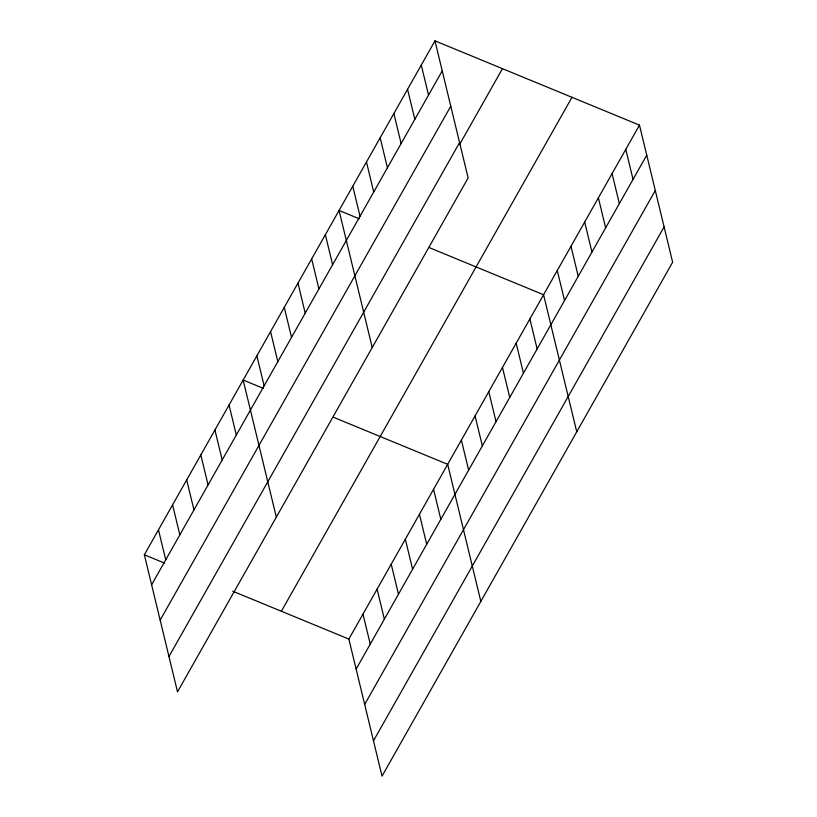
<?xml version="1.0" encoding="UTF-8"?>
<svg xmlns="http://www.w3.org/2000/svg" width="817" height="817" viewBox="0 0 817 817"><rect width="100%" height="100%" fill="white"/><g stroke="black" fill="none" stroke-linecap="round" stroke-linejoin="round"><path stroke-width="1.23" d="M434.971 40.85L468.131 177.932L177.514 691.866L144.354 554.784L434.971 40.85L639.486 125.134L672.646 262.216L382.029 776.15L348.869 639.068L639.486 125.134M151.615 584.798L442.232 70.865M160.163 620.134L450.78 106.2M168.966 656.531L459.583 142.597M459.491 144.65L502.455 68.669M281.375 611.259L571.992 97.325M356.13 669.092L646.747 155.159M364.678 704.417L655.295 190.484M373.481 740.815L664.098 226.891M359.306 218.793L339.065 210.449L372.225 347.531M429.732 247.817L543.581 294.733L576.741 431.815M263.411 388.392L243.16 380.048L276.32 517.13M333.826 417.416L447.675 464.332L480.845 601.414M144.354 554.784L164.595 563.127M232.702 591.191L348.869 639.068M625.781 149.368L633.042 179.383M612.086 173.592L619.347 203.617M598.381 197.826L605.642 227.841M584.686 222.05L591.947 252.065M570.981 246.274L578.242 276.299M557.286 270.509L564.547 300.523M529.886 318.967L537.147 348.982M516.181 343.191L523.442 373.206M502.475 367.415L509.747 397.44M421.266 65.074L428.527 95.099M488.78 391.649L496.042 421.664M407.571 89.308L414.832 119.323M475.075 415.873L482.347 445.898M393.865 113.532L401.127 143.557M461.38 440.108L468.641 470.122M380.16 137.767L387.432 167.781M366.465 161.991L373.726 192.005M433.561 489.291L440.823 519.316M352.76 186.215L360.031 216.239M419.448 514.261L426.709 544.275M405.334 539.22L412.595 569.235M325.36 234.673L332.621 264.698M391.22 564.179L398.482 594.204M311.665 258.907L318.926 288.922M377.097 589.149L384.368 619.163M297.96 283.131L305.221 313.146M362.983 614.108L370.244 644.123M284.265 307.355L291.526 337.38M270.56 331.59L277.821 361.604M256.865 355.814L264.126 385.838M229.046 405.007L236.307 435.022M214.932 429.967L222.193 459.991M200.819 454.936L208.08 484.951M186.695 479.896L193.956 509.91M172.581 504.855L179.842 534.88M158.467 529.814L165.728 559.839"/></g></svg>
